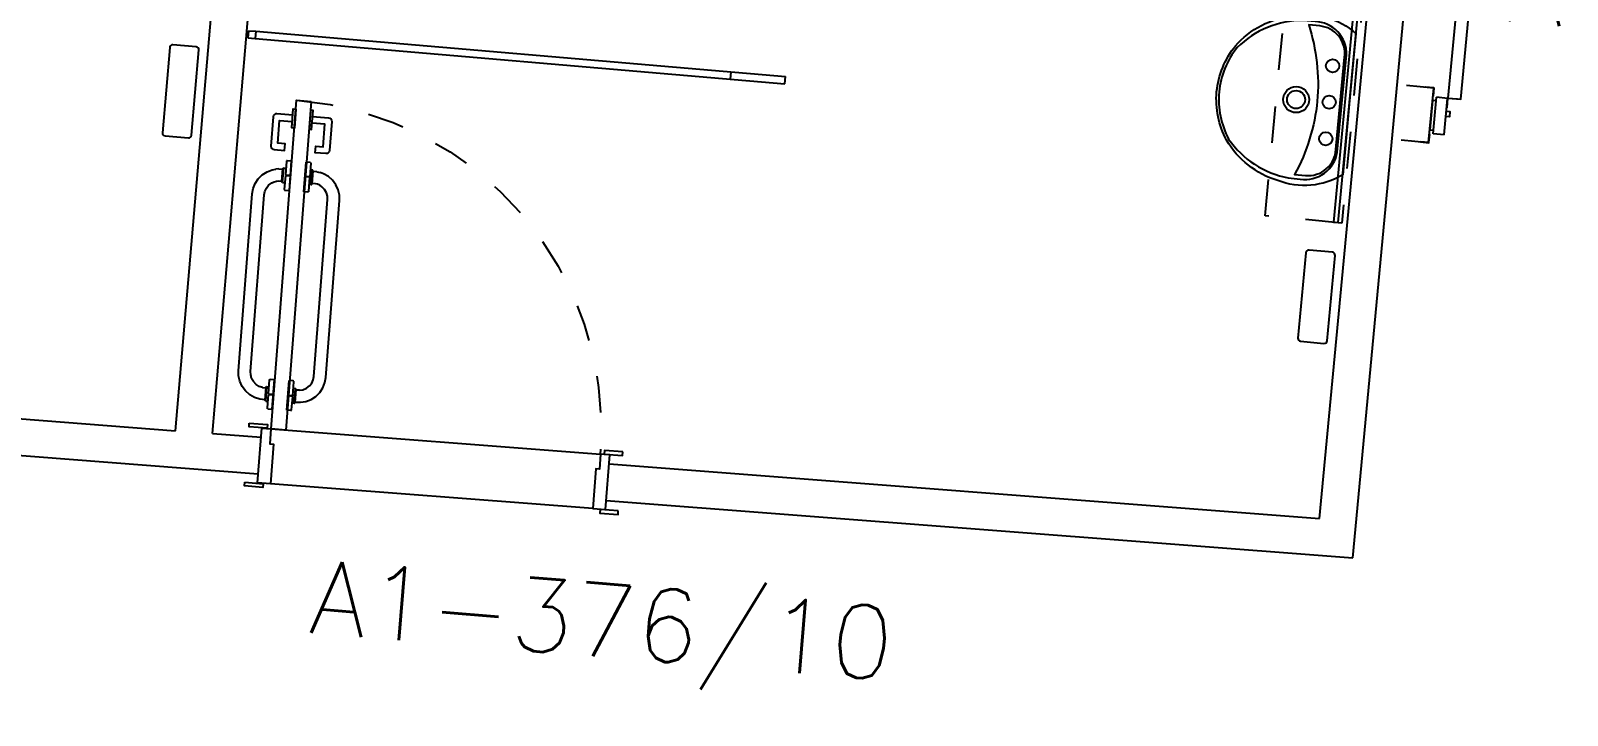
# Model space of a CAD drawing. Extents: x 26 to 324, y 73 to 188.
# Drawn here: x 210.87 to 215.062, y 114.192 to 116.061 of the extents above; entities that cross this region are included whole.
import ezdxf

# ---------------------------------------------------------------- set-up
doc = ezdxf.new("R2010")
doc.units = 0
doc.header["$LTSCALE"] = 0.01
doc.header["$MEASUREMENT"] = 0
doc.linetypes.add('CONTINU', pattern=[0])
doc.linetypes.add('HIDDEN', pattern=[0.375, 0.25, -0.125])
doc.layers.get('0').update_dxf_attribs({"linetype": 'CONTINUOUS'})
for name, color, linetype in [('AR-ALV', 2, 'CONTINUOUS'), ('AR-ALV-VT1', 2, 'CONTINUOUS'), ('AR-DIV-SAN', 2, 'CONTINUOUS'), ('AR-ESQ', 2, 'CONTINUOUS'), ('AR-PIS', 1, 'CONTINUOUS'), ('AR-SAN', 7, 'CONTINUOUS'), ('AR-SUS', 1, 'HIDDEN'), ('AREA', 2, 'CONTINUOUS'), ('BL-DIV-PRJ', 2, 'HIDDEN'), ('BL-DIV-VT2', 2, 'CONTINUOUS'), ('BL-ESQ-02', 62, 'CONTINUOUS'), ('BL-ESQ-PRJ', 1, 'HIDDEN'), ('BL-POR-01', 2, 'CONTINUOUS'), ('BL-POR-02', 1, 'CONTINUOUS'), ('BL-POR-PRJ', 1, 'HIDDEN'), ('BL-SAN-01', 1, 'CONTINUOUS'), ('BL-SAN-02', 1, 'CONTINUOUS'), ('DT-ESQ-VT1', 1, 'CONTINUOUS')]:
    doc.layers.add(name, color=color, linetype=linetype)
doc.styles.get("Standard").update_dxf_attribs({"font": 'simplex.shx'})

# ---------------------------------------------------------------- blocks, each defined once
blk = doc.blocks.new('pm01-p')
at = {"layer": 'BL-ESQ-02', "color": 2}
for p, q in [((0.01, 0.025), (0.01, 0.125)), ((0.04, 0.125), (0.01, 0.125)), ((0.04, 0.025), (0.04, 0.125)), ((0.04, 0.025), (0.01, 0.025))]:
    blk.add_line(p, q, dxfattribs=at)
for points in [[(0.041, 0.926), (0.041, 0.126), (0.076, 0.126), (0.076, 0.926)], [(0.04, 0.075), (0.04, 0.09), (0.05, 0.09), (0.05, 0.075)], [(0.842, 0.075), (0.842, 0.09), (0.832, 0.09), (0.832, 0.075)], [(0.872, 0.025), (0.842, 0.025), (0.842, 0.125), (0.872, 0.125)]]:
    blk.add_lwpolyline(points, close=True, dxfattribs=at)
at = {"layer": 'BL-ESQ-02', "color": 1}
for points in [[(0, 0.1275), (0, 0.15), (-0.0225, 0.15), (-0.0225, 0.1505), (0.0005, 0.1505), (0.0005, 0.1275)], [(0, 0.0225), (0, 0), (-0.0225, 0), (-0.0225, -0.0005), (0.0005, -0.0005), (0.0005, 0.0225)]]:
    blk.add_lwpolyline(points, close=True, dxfattribs=at)
at = {"layer": 'BL-ESQ-02', "color": 2}
blk.add_lwpolyline([(0.01, 0.115), (0, 0.115), (0, 0.035), (0.01, 0.035)], dxfattribs=at)
at = {"layer": 'BL-ESQ-PRJ', "color": 1}
blk.add_arc((0.041, 0.126), 0.8008, 1.0013, 87.4949, dxfattribs=at)
at = {"layer": 'DT-ESQ-VT1'}
for points in [[(0.041, 0.126), (0.066, 0.126), (0.066, 0.125), (0.041, 0.125)], [(0.04, 0.125), (0.04, 0.1), (0.041, 0.1), (0.041, 0.125)]]:
    blk.add_lwpolyline(points, close=True, dxfattribs=at)
blk = doc.blocks.new('pm03-p')
at = {"layer": 'BL-POR-01', "color": 2}
for points in [[(-0.067, 1.05), (-0.067, 0.15), (-0.027, 0.15), (-0.027, 1.05)], [(-0.928, 0.15), (-0.928, 0.109), (-0.918, 0.109), (-0.918, 0), (-0.953, 0), (-0.953, 0.15)], [(-0.026, 0.15), (-0.026, 0.109), (-0.036, 0.109), (-0.036, 0), (-0.001, 0), (-0.001, 0.15)]]:
    blk.add_lwpolyline(points, close=True, dxfattribs=at)
at = {"layer": 'BL-POR-02', "color": 1}
for points in [[(-0.074, 1.009), (-0.118, 1.009, 0.414214), (-0.127, 1), (-0.127, 0.92, 0.414214), (-0.118, 0.911), (-0.089, 0.911), (-0.089, 0.929), (-0.109, 0.929), (-0.109, 0.991), (-0.074, 0.991)], [(-0.02, 1.009), (0.024, 1.009, -0.414214), (0.033, 1), (0.033, 0.92, -0.414214), (0.024, 0.911), (-0.005, 0.911), (-0.005, 0.929), (0.015, 0.929), (0.015, 0.991), (-0.02, 0.991)]]:
    blk.add_lwpolyline(points, format="xyb", dxfattribs=at)
for points in [[(-0.067, 1.026), (-0.067, 0.974), (-0.074, 0.974), (-0.074, 1.026)], [(-0.027, 1.026), (-0.027, 0.974), (-0.02, 0.974), (-0.02, 1.026)]]:
    blk.add_lwpolyline(points, close=True, dxfattribs=at)
at = {"layer": 'BL-POR-02', "color": 2}
for points in [[(-0.988, 0.161), (-0.938, 0.161), (-0.938, 0.151), (-0.988, 0.151)], [(0.034, 0.161), (-0.016, 0.161), (-0.016, 0.151), (0.034, 0.151)], [(-0.988, -0.001), (-0.938, -0.001), (-0.938, -0.011), (-0.988, -0.011)], [(0.034, -0.001), (-0.016, -0.001), (-0.016, -0.011), (0.034, -0.011)]]:
    blk.add_lwpolyline(points, close=True, dxfattribs=at)
at = {"layer": 'BL-POR-PRJ', "color": 1}
blk.add_arc((-0.027, 0.15), 0.9, 90, 180, dxfattribs=at)
blk = doc.blocks.new('brra-ap01-p')
at = {"layer": 'BL-POR-02', "linetype": 'CONTINU'}
for points in [[(-0.3399, 0), (-0.2586, 0)], [(-0.3399, -0.0112), (-0.3399, 0)], [(-0.3399, -0.0112), (-0.3396, -0.0122)], [(-0.3396, -0.0122), (-0.3388, -0.0129)], [(-0.3388, -0.0129), (-0.3378, -0.0132)], [(-0.3378, -0.0132), (-0.3008, -0.0132)], [(-0.3193, -0.0191), (-0.3193, -0.0132)], [(-0.3193, -0.0191), (-0.2795, -0.0191)], [(-0.3193, -0.0191), (-0.319, -0.0201)], [(-0.319, -0.0201), (-0.3183, -0.0208)], [(-0.3183, -0.0208), (-0.3173, -0.0211)], [(-0.3173, -0.0211), (-0.2815, -0.0211)], [(-0.3159, -0.0211), (-0.3154, -0.0357)], [(-0.3154, -0.0357), (-0.3119, -0.0501)], [(-0.3008, -0.0132), (-0.3008, 0)], [(-0.3008, -0.003), (-0.2992, -0.003)], [(-0.2992, -0.0132), (-0.2992, 0)], [(-0.2992, -0.0132), (-0.2607, -0.0132)], [(-0.2829, -0.0303), (-0.2829, -0.0211)], [(-0.2829, -0.0303), (-0.2807, -0.0398)], [(-0.2815, -0.0211), (-0.2805, -0.0208)], [(-0.2807, -0.0398), (-0.276, -0.0488)], [(-0.2805, -0.0208), (-0.2798, -0.0201)], [(-0.2798, -0.0201), (-0.2795, -0.0191)], [(-0.2795, -0.0191), (-0.2795, -0.0132)], [(-0.2607, -0.0132), (-0.2596, -0.0129)], [(-0.2596, -0.0129), (-0.2589, -0.0122)], [(-0.2589, -0.0122), (-0.2586, -0.0112)], [(-0.2586, -0.0112), (-0.2586, 0)], [(0.3399, 0), (0.2586, 0)], [(0.2586, -0.0112), (0.2586, 0)], [(0.2589, -0.0122), (0.2586, -0.0112)], [(0.2596, -0.0129), (0.2589, -0.0122)], [(0.2607, -0.0132), (0.2596, -0.0129)], [(0.2992, -0.0132), (0.2607, -0.0132)], [(0.2795, -0.0191), (0.2795, -0.0132)], [(0.2795, -0.0191), (0.3193, -0.0191)], [(0.2795, -0.0191), (0.2798, -0.0201)], [(0.2797, -0.0424), (0.282, -0.0361)], [(0.2798, -0.0201), (0.2805, -0.0208)], [(0.2805, -0.0208), (0.2815, -0.0211)], [(0.2815, -0.0211), (0.3173, -0.0211)], [(0.282, -0.0361), (0.2829, -0.0303)], [(0.2829, -0.0303), (0.2829, -0.0211)], [(0.2992, -0.0132), (0.2992, 0)], [(0.3008, -0.003), (0.2992, -0.003)], [(0.3008, -0.0132), (0.3008, 0)], [(0.3378, -0.0132), (0.3008, -0.0132)], [(0.3119, -0.0501), (0.3143, -0.0404)], [(0.3155, -0.0319), (0.3143, -0.0404)], [(0.3155, -0.0319), (0.3159, -0.0211)], [(0.3173, -0.0211), (0.3183, -0.0208)], [(0.3183, -0.0208), (0.319, -0.0201)], [(0.319, -0.0201), (0.3193, -0.0191)], [(0.3193, -0.0191), (0.3193, -0.0132)], [(0.3388, -0.0129), (0.3378, -0.0132)], [(0.3396, -0.0122), (0.3388, -0.0129)], [(0.3399, -0.0112), (0.3396, -0.0122)], [(0.3399, -0.0112), (0.3399, 0)], [(-0.3119, -0.0501), (-0.3054, -0.0639)], [(-0.3054, -0.0639), (-0.296, -0.0763)], [(-0.296, -0.0763), (-0.2842, -0.0864)], [(-0.276, -0.0488), (-0.269, -0.0566)], [(-0.269, -0.0566), (-0.2605, -0.0622)], [(-0.2605, -0.0622), (-0.2514, -0.0655)], [(-0.2514, -0.0655), (-0.2423, -0.0665)], [(-0.2423, -0.0665), (0.2423, -0.0665)], [(0.2423, -0.0665), (0.2514, -0.0655)], [(0.2514, -0.0655), (0.2605, -0.0622)], [(0.2605, -0.0622), (0.269, -0.0566)], [(0.269, -0.0566), (0.276, -0.0488)], [(0.276, -0.0488), (0.2797, -0.0424)], [(0.2842, -0.0864), (0.296, -0.0763)], [(0.296, -0.0763), (0.3054, -0.0639)], [(0.3054, -0.0639), (0.3119, -0.0501)], [(-0.2842, -0.0864), (-0.2709, -0.0938)], [(-0.2709, -0.0938), (-0.2567, -0.0981)], [(-0.2567, -0.0981), (-0.2423, -0.0995)], [(-0.2423, -0.0995), (0.2423, -0.0995)], [(0.2423, -0.0995), (0.2567, -0.0981)], [(0.2567, -0.0981), (0.2709, -0.0938)], [(0.2709, -0.0938), (0.2842, -0.0864)]]:
    blk.add_lwpolyline(points, dxfattribs=at)
blk = doc.blocks.new('espe 65x80-p')
at = {"layer": 'BL-SAN-02'}
blk.add_lwpolyline([(-0.325, 0), (0.325, 0), (0.325, -0.0125), (-0.325, -0.0125)], close=True, dxfattribs=at)
blk = doc.blocks.new('lvtr-rv02-p')
at = {"layer": 'BL-SAN-01'}
for points in [[(0, -0.3635, -0.144168), (-0.1293, -0.3244, -0.185604), (-0.226, -0.175, -0.232284), (-0.1936, 0), (0, 0), (0.1936, 0, -0.232284), (0.226, -0.175, -0.185604), (0.1293, -0.3244, -0.144168)], [(0, -0.0248), (-0.1266, -0.0248, 0.424817), (-0.2051, -0.1005), (-0.2051, -0.1305, -0.098986), (0, -0.0877, -0.098986), (0.2051, -0.1305), (0.2051, -0.1005, 0.424817), (0.1266, -0.0248)]]:
    blk.add_lwpolyline(points, format="xyb", close=True, dxfattribs=at)
blk.add_lwpolyline([(0, -0.0204), (-0.1332, -0.0204, 0.414534), (-0.216, -0.114), (-0.216, -0.1469, 0.196692), (-0.1255, -0.3189, 0.143936), (0, -0.3569, 0.143936), (0.1255, -0.3189, 0.196692), (0.216, -0.1469), (0.216, -0.114, 0.414534), (0.1332, -0.0204), (0, -0.0204)], format="xyb", dxfattribs=at)
blk.add_circle((0.0012, -0.1456), 0.0246, dxfattribs=at)
at = {"layer": 'BL-SAN-02'}
for centre, radius in [((-0.1, -0.0552), 0.0181), ((-0.0004, -0.0552), 0.0181), ((0.1, -0.0552), 0.0181), ((0.0012, -0.1456), 0.0355)]:
    blk.add_circle(centre, radius, dxfattribs=at)
blk = doc.blocks.new('pg04-p')
at = {"layer": 'AR-SUS'}
blk.add_lwpolyline([(-0.65, 0.21), (0, 0.21), (0, 0), (-0.65, 0)], close=True, dxfattribs=at)
blk = doc.blocks.new('tlhr01-p')
at = {"layer": 'BL-SAN-01'}
blk.add_lwpolyline([(0.117, -0.08), (-0.117, -0.08, -0.414214), (-0.125, -0.072), (-0.125, -0.008, -0.414214), (-0.117, 0), (0.117, 0, -0.414214), (0.125, -0.008), (0.125, -0.072, -0.414214)], format="xyb", close=True, dxfattribs=at)
blk = doc.blocks.new('dg 01-p')
at = {"layer": 'BL-DIV-PRJ'}
for p, q in [((-1.3, -0.01), (-1.3, 0.01)), ((0.02, 0.01), (0, 0.01)), ((0.02, -0.01), (0.02, 0.01)), ((0.02, -0.01), (0, -0.01))]:
    blk.add_line(p, q, dxfattribs=at)
at = {"layer": 'BL-DIV-VT2'}
for p, q in [((-1.45, 0.01), (-1.45, -0.01)), ((0, 0.01), (-1.45, 0.01)), ((0, -0.01), (0, 0.01)), ((0, -0.01), (0, 0.01)), ((0, -0.01), (-1.45, -0.01))]:
    blk.add_line(p, q, dxfattribs=at)

msp = doc.modelspace()

# ---------------------------------------------------------------- linework, layer by layer
at = {"layer": 'AR-ALV'}
for p, q in [((211.2653, 114.9689), (211.7755, 120.9476)), ((211.3658, 114.9612), (211.8752, 120.9391)), ((214.4763, 114.622), (215.0536, 120.7682)), ((214.3859, 114.7292), (214.9446, 120.6772)), ((214.6227, 115.9126), (214.6975, 115.9053)), ((214.6835, 115.7559), (214.6975, 115.9053)), ((214.6085, 115.7633), (214.6835, 115.7559)), ((209.5097, 115.1059), (211.2653, 114.9689)), ((209.502, 115.0062), (211.4909, 114.8513)), ((211.489, 114.8264), (211.5005, 114.9759)), ((211.3658, 114.9612), (211.4986, 114.951)), ((212.4382, 114.7535), (212.4497, 114.903)), ((212.4478, 114.8781), (214.3859, 114.7292)), ((212.4401, 114.7784), (214.4763, 114.622))]:
    msp.add_line(p, q, dxfattribs=at)
at = {"layer": 'AR-ALV-VT1'}
for points in [[(290.7625, 108.1952, 0.05916), (205.1266, 123.8609), (196.2044, 124.3439), (189.8092, 124.5571)], [(290.5574, 107.9755, 0.058865), (205.087, 123.613), (196.1953, 124.0941)]]:
    msp.add_lwpolyline(points, format="xyb", dxfattribs=at)
at = {"layer": 'AR-PIS'}
for p, q in [((211.5254, 114.974), (212.4247, 114.9049)), ((212.4033, 114.7562), (211.5239, 114.8237))]:
    msp.add_line(p, q, dxfattribs=at)

# ---------------------------------------------------------------- block references
at = {"rotation": 84.63420102537583}
msp.add_blockref('pg04-p', (214.5075, 116.1833), dxfattribs=at)
at = {"layer": 'AR-DIV-SAN', "rotation": 175.1290081806111}
msp.add_blockref('dg 01-p', (211.4836, 116.0497), dxfattribs=at)
at = {"layer": 'AR-ESQ', "rotation": 354.6342010121912}
msp.add_blockref('pm01-p', (214.6835, 115.7559), dxfattribs=at)
at = {"layer": 'AR-SAN', "xscale": -1}
for name, p, rotation in [('espe 65x80-p', (214.4671, 115.8607), 264.6342010213189), ('tlhr01-p', (211.319, 115.8924), 265.1220010123669), ('tlhr01-p', (214.4174, 115.331), 264.6342010123644)]:
    msp.add_blockref(name, p, dxfattribs=dict(at, rotation=rotation))
at = {"layer": 'AR-SAN', "rotation": 264.6342010213189}
msp.add_blockref('lvtr-rv02-p', (214.4671, 115.8607), dxfattribs=at)
at = {"layer": 'BL-POR-01', "xscale": -1}
for name, p, rotation in [('pm03-p', (211.488, 114.8265), 355.6075175104789), ('brra-ap01-p', (211.5549, 115.3668), 265.5764213873078)]:
    msp.add_blockref(name, p, dxfattribs=dict(at, rotation=rotation))
at = {"layer": 'BL-POR-01', "rotation": 85.57536167040077}
msp.add_blockref('brra-ap01-p', (211.5948, 115.3637), dxfattribs=at)

# ---------------------------------------------------------------- texts
at = {"layer": 'AREA', "char_height": 0.2, "width": 1.358886, "attachment_point": 1}
for s, insert, rotation in [('A1-378/12', (214.9136, 116.2871), 354.3977), ('A1-376/10', (211.6429, 114.6166), 355.3067)]:
    msp.add_mtext(s, dxfattribs=dict(at, insert=insert, rotation=rotation))

doc.saveas('drawing.dxf')
